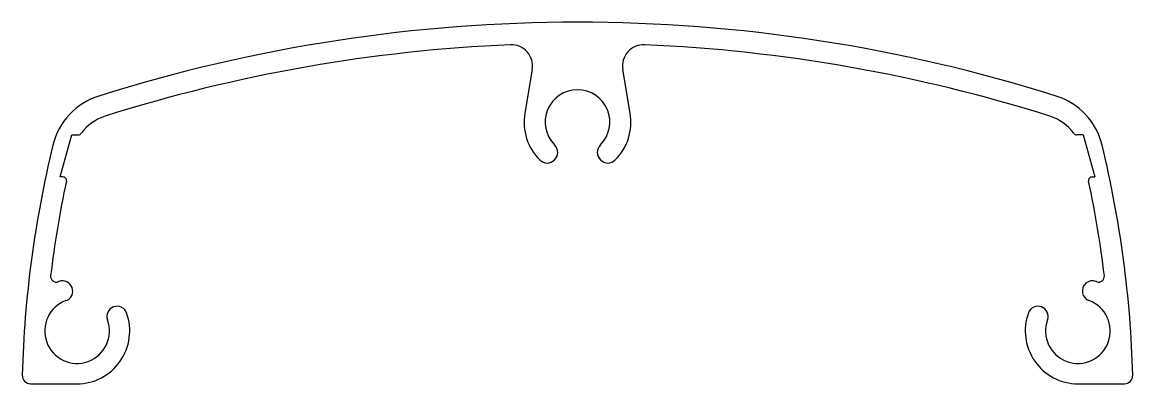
# Model space of a CAD drawing. Extents: x 2.2 to 81.2, y 0.6 to 26.3.
import ezdxf

# ---------------------------------------------------------------- set-up
doc = ezdxf.new("R2010")
doc.units = 0
doc.layers.get('0').update_dxf_attribs({"linetype": 'CONTINUOUS'})

msp = doc.modelspace()

# ---------------------------------------------------------------- linework, layer by layer
for p, q in [((38.465, 22.941), (37.939, 19.823)), ((45.433, 19.823), (44.907, 22.941)), ((4.877, 15.291), (5.723, 18.291)), ((5.723, 18.291), (6.186, 18.291)), ((77.65, 18.291), (77.186, 18.291)), ((77.65, 18.291), (78.495, 15.291)), ((5.081, 15.291), (4.877, 15.291)), ((78.291, 15.291), (78.495, 15.291)), ((2.785, 0.591), (6.086, 0.591)), ((77.286, 0.591), (80.588, 0.591))]:
    msp.add_line(p, q)
for centre, radius, start, end in [((41.686, -86.809), 113.1, 72.48213, 107.51787), ((41.686, -86.809), 111.6, 92.44661, 107.51787), ((36.986, 23.19), 1.5, 350.42167, 92.44661), ((46.386, 23.19), 1.5, 87.55339, 189.57833), ((41.686, -86.809), 111.6, 72.48213, 87.55339), ((41.686, 19.191), 2.3, 315, 225), ((9.112, 16.392), 4.88, 107.51787, 166.31904), ((74.261, 16.392), 4.88, 13.68096, 72.48213), ((41.686, 19.191), 3.8, 170.42167, 225), ((41.686, 19.191), 3.8, 315, 9.57833), ((9.112, 16.392), 3.38, 107.51787, 143.70199), ((74.261, 16.392), 3.38, 36.29801, 72.48213), ((6.186, 18.541), 0.25, 270, 323.70199), ((77.186, 18.541), 0.25, 216.29801, 270), ((80.186, -0.909), 78.03, 166.31904, 178.44588), ((39.53, 17.034), 0.75, 225, 45), ((43.843, 17.034), 0.75, 135, 315), ((3.186, -0.909), 78.03, 1.55412, 13.68096), ((5.081, 15.041), 0.25, 348.01027, 90), ((78.291, 15.041), 0.25, 90, 191.98973), ((80.186, -0.909), 76.53, 168.01027, 173.1146), ((3.186, -0.909), 76.53, 6.8854, 11.98973), ((4.605, 8.217), 0.4, 173.1146, 290.90711), ((5.052, 7.183), 0.725, 290, 110), ((78.321, 7.183), 0.725, 70, 250), ((78.767, 8.217), 0.4, 249.09289, 6.8854), ((6.086, 4.341), 3.75, 110, 110.90711), ((77.286, 4.341), 3.75, 69.09289, 70), ((6.086, 4.341), 2.3, 110, 20), ((77.286, 4.341), 2.3, 160, 70), ((6.086, 4.341), 3.75, 270, 20), ((8.929, 5.375), 0.725, 20, 200), ((77.286, 4.341), 3.75, 160, 270), ((74.444, 5.375), 0.725, 340, 160), ((2.785, 1.191), 0.6, 178.44588, 270), ((80.588, 1.191), 0.6, 270, 1.55412)]:
    msp.add_arc(centre, radius, start, end)

doc.saveas('drawing.dxf')
